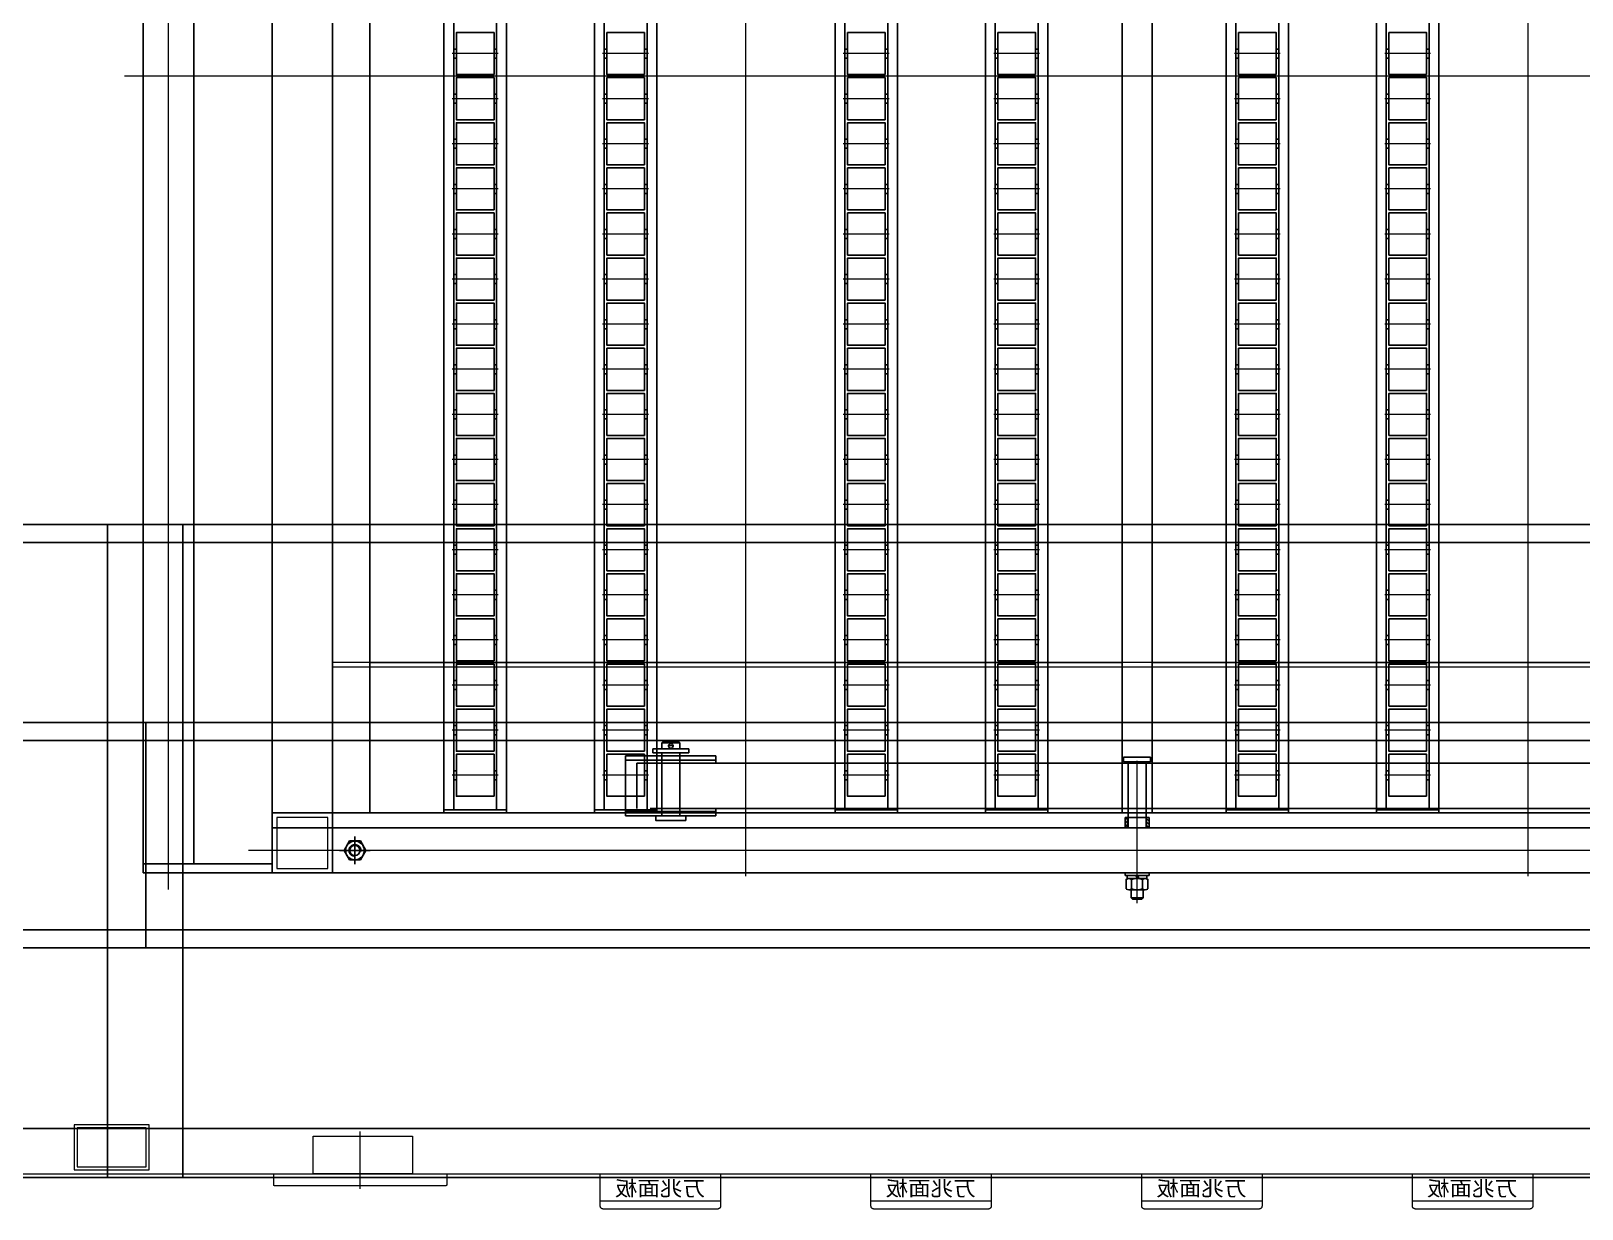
# Model space of a CAD drawing. Extents: x 539033 to 804858, y 468425 to 1263560.
# Drawn here: x 756740 to 757771, y 492339 to 493123 of the extents above; entities that cross this region are included whole.
import ezdxf

# ---------------------------------------------------------------- set-up
doc = ezdxf.new("R2010")
doc.units = 0
doc.header["$LTSCALE"] = 1000
doc.header["$MEASUREMENT"] = 0
for name, pattern in [('0', [0, 0]), ('ACAD_ISO02W100', [15, 12, -3]), ('ACAD_ISO04W100', [30, 24, -3, 0, -3]), ('ACAD_ISO05W100', [33, 24, -3, 0, -3, 0, -3]), ('ACAD_ISO10W100', [18.5, 12, -3, 0.5, -3]), ('DASHDOT', [25.4, 12.7, -6.35, 0, -6.35]), ('SOLID', [0])]:
    doc.linetypes.add(name, pattern=pattern)
doc.layers.get('0').update_dxf_attribs({"linetype": 'CONTINUOUS'})
doc.layers.add('1', color=1, linetype='DASHDOT')
for name, color, linetype, lineweight in [('3', 7, 'ACAD_ISO04W100', 15), ('中心线', 1, 'ACAD_ISO10W100', 15), ('双点划线', 7, 'ACAD_ISO05W100', 15), ('标注', 7, 'SOLID', 15), ('点划线', 1, 'ACAD_ISO04W100', 15), ('粗实线', 7, '0', 30), ('虚线', 6, 'ACAD_ISO02W100', 18)]:
    doc.layers.add(name, color=color, linetype=linetype, lineweight=lineweight)
doc.styles.add('标准', font='', dxfattribs={"width": 0.667})
doc.styles.get('标准').set_extended_font_data('FangSong_GB2312')

# ---------------------------------------------------------------- blocks, each defined once
blk = doc.blocks.new('A$C513352F2')
at = {"layer": '点划线'}
blk.add_line((68.9, 0), (68.9, 1086.9), dxfattribs=at)
at = {"layer": '粗实线', "color": 5}
for p, q in [((0, 1070.9), (85.7, 1070.9)), ((0, 1064.9), (85.7, 1064.9)), ((52.2, 1064.9), (52.2, 16.9)), ((85.7, 1070.9), (85.7, 10.9)), ((0, 16.9), (85.7, 16.9)), ((0, 10.9), (85.7, 10.9))]:
    blk.add_line(p, q, dxfattribs=at)
blk = doc.blocks.new('A$C458447FD')
at = {"layer": '标注'}
h = blk.add_hatch(dxfattribs=at)
h.set_pattern_fill('ANSI31', color=3, scale=0.5)
h.set_pattern_definition([(45, (-117.9495, 9.9451), (-1.122532, 1.122532), [])])
h.paths.add_polyline_path([(792.3, 50.1), (794, 50.1), (794, 57.1), (792.3, 57.1)])
h.paths.add_polyline_path([(778, 50.1), (779.8, 50.1), (779.8, 57.1), (778, 57.1)])
at = {"color": 3}
for p, q in [((777, 94.1), (777, 97.1)), ((777, 97.1), (795, 97.1)), ((795, 94.1), (795, 97.1))]:
    blk.add_line(p, q, dxfattribs=at)
for p, q in [((1084, 100.1), (1084, 102.6)), ((1084, 102.6), (1108, 102.6)), ((1108, 102.6), (1108, 100.1)), ((1298.8, 35.1), (1302.4, 41.4)), ((1309.6, 41.4), (1302.4, 41.4)), ((1313.2, 35.1), (1309.6, 41.4)), ((1298.8, 35.1), (1302.4, 28.9)), ((1313.2, 35.1), (1309.6, 28.9)), ((1309.6, 28.9), (1302.4, 28.9)), ((794, 20.1), (778, 20.1)), ((778, 20.1), (778, 18.5)), ((778, 18.5), (794, 18.5)), ((778.8, 15.9), (778.8, 9.5)), ((779.6, 18.5), (792.5, 18.5)), ((779.6, 18.5), (779.6, 16.4)), ((779.6, 16.4), (792.5, 16.4)), ((791.4, 16.4), (780.6, 16.4)), ((782.4, 9.5), (782.4, 15.9)), ((785.5, 18.5), (784.9, 16.4)), ((786.5, 18.3), (786, 16.4)), ((786.6, 18.5), (786.5, 18.3)), ((789.6, 9.5), (789.6, 15.9)), ((792.5, 18.5), (792.5, 16.4)), ((793.2, 15.9), (793.2, 9.5)), ((794, 18.5), (794, 20.1)), ((791.4, 8.9), (780.6, 8.9))]:
    blk.add_line(p, q)
for radius in [6.23, 3.4]:
    blk.add_circle((1306, 35.1), radius)
for centre, radius, start, end in [((780.6, 13.2), 3.21, 55.9063, 124.0937), ((786, 4.4), 12, 72.5674, 107.4326), ((791.4, 13.2), 3.21, 55.9063, 124.0937), ((780.6, 12.1), 3.21, 235.9063, 304.0937), ((786, 20.9), 12, 252.5674, 287.4326), ((791.4, 12.1), 3.21, 235.9063, 304.0937)]:
    blk.add_arc(centre, radius, start, end)
at = {"layer": '1', "linetype": 'DASHDOT'}
for p, q in [((1306, 25.9), (1306, 44.4)), ((1295.8, 35.1), (1316.2, 35.1))]:
    blk.add_line(p, q, dxfattribs=at)
at = {"layer": '3'}
blk.add_arc((1306, 35.1), 4, 270, 190, dxfattribs=at)
at = {"layer": '点划线'}
for p, q in [((526, 17.9), (526, 1044.2)), ((1046, 17.9), (1046, 1044.2)), ((590.8, 565.1), (621.3, 565.1)), ((690.8, 565.1), (721.3, 565.1)), ((850.8, 565.1), (881.3, 565.1)), ((950.8, 565.1), (981.3, 565.1)), ((1110.8, 565.1), (1141.3, 565.1)), ((1210.8, 565.1), (1241.3, 565.1)), ((101.7, 550.1), (1459.1, 550.1)), ((590.8, 535.1), (621.3, 535.1)), ((690.8, 535.1), (721.3, 535.1)), ((850.8, 535.1), (881.3, 535.1)), ((950.8, 535.1), (981.3, 535.1)), ((1110.8, 535.1), (1141.3, 535.1)), ((1210.8, 535.1), (1241.3, 535.1)), ((590.8, 505.1), (621.3, 505.1)), ((690.8, 505.1), (721.3, 505.1)), ((850.8, 505.1), (881.3, 505.1)), ((950.8, 505.1), (981.3, 505.1)), ((1110.8, 505.1), (1141.3, 505.1)), ((1210.8, 505.1), (1241.3, 505.1)), ((590.8, 475.1), (621.3, 475.1)), ((690.8, 475.1), (721.3, 475.1)), ((850.8, 475.1), (881.3, 475.1)), ((950.8, 475.1), (981.3, 475.1)), ((1110.8, 475.1), (1141.3, 475.1)), ((1210.8, 475.1), (1241.3, 475.1)), ((590.8, 445.1), (621.3, 445.1)), ((690.8, 445.1), (721.3, 445.1)), ((850.8, 445.1), (881.3, 445.1)), ((950.8, 445.1), (981.3, 445.1)), ((1110.8, 445.1), (1141.3, 445.1)), ((1210.8, 445.1), (1241.3, 445.1)), ((590.8, 415.1), (621.3, 415.1)), ((690.8, 415.1), (721.3, 415.1)), ((850.8, 415.1), (881.3, 415.1)), ((950.8, 415.1), (981.3, 415.1)), ((1110.8, 415.1), (1141.3, 415.1)), ((1210.8, 415.1), (1241.3, 415.1)), ((590.8, 385.1), (621.3, 385.1)), ((690.8, 385.1), (721.3, 385.1)), ((850.8, 385.1), (881.3, 385.1)), ((950.8, 385.1), (981.3, 385.1)), ((1110.8, 385.1), (1141.3, 385.1)), ((1210.8, 385.1), (1241.3, 385.1)), ((590.8, 355.1), (621.3, 355.1)), ((690.8, 355.1), (721.3, 355.1)), ((850.8, 355.1), (881.3, 355.1)), ((950.8, 355.1), (981.3, 355.1)), ((1110.8, 355.1), (1141.3, 355.1)), ((1210.8, 355.1), (1241.3, 355.1)), ((590.8, 325.1), (621.3, 325.1)), ((690.8, 325.1), (721.3, 325.1)), ((850.8, 325.1), (881.3, 325.1)), ((950.8, 325.1), (981.3, 325.1)), ((1110.8, 325.1), (1141.3, 325.1)), ((1210.8, 325.1), (1241.3, 325.1)), ((590.8, 295.1), (621.3, 295.1)), ((690.8, 295.1), (721.3, 295.1)), ((850.8, 295.1), (881.3, 295.1)), ((950.8, 295.1), (981.3, 295.1)), ((1110.8, 295.1), (1141.3, 295.1)), ((1210.8, 295.1), (1241.3, 295.1)), ((590.8, 265.1), (621.3, 265.1)), ((690.8, 265.1), (721.3, 265.1)), ((850.8, 265.1), (881.3, 265.1)), ((950.8, 265.1), (981.3, 265.1)), ((1110.8, 265.1), (1141.3, 265.1)), ((1210.8, 265.1), (1241.3, 265.1)), ((590.8, 235.1), (621.3, 235.1)), ((690.8, 235.1), (721.3, 235.1)), ((850.8, 235.1), (881.3, 235.1)), ((950.8, 235.1), (981.3, 235.1)), ((1110.8, 235.1), (1141.3, 235.1)), ((1210.8, 235.1), (1241.3, 235.1)), ((590.8, 205.1), (621.3, 205.1)), ((690.8, 205.1), (721.3, 205.1)), ((850.8, 205.1), (881.3, 205.1)), ((950.8, 205.1), (981.3, 205.1)), ((1110.8, 205.1), (1141.3, 205.1)), ((1210.8, 205.1), (1241.3, 205.1)), ((590.8, 175.1), (621.3, 175.1)), ((690.8, 175.1), (721.3, 175.1)), ((850.8, 175.1), (881.3, 175.1)), ((950.8, 175.1), (981.3, 175.1)), ((1110.8, 175.1), (1141.3, 175.1)), ((1210.8, 175.1), (1241.3, 175.1)), ((590.8, 145.1), (621.3, 145.1)), ((690.8, 145.1), (721.3, 145.1)), ((850.8, 145.1), (881.3, 145.1)), ((950.8, 145.1), (981.3, 145.1)), ((1110.8, 145.1), (1141.3, 145.1)), ((1210.8, 145.1), (1241.3, 145.1)), ((590.8, 115.1), (621.3, 115.1)), ((690.8, 115.1), (721.3, 115.1)), ((850.8, 115.1), (881.3, 115.1)), ((950.8, 115.1), (981.3, 115.1)), ((1110.8, 115.1), (1141.3, 115.1)), ((1210.8, 115.1), (1241.3, 115.1)), ((1093.9, 104.6), (1098, 104.6)), ((786, 0), (786, 94.6)), ((590.8, 85.1), (621.3, 85.1)), ((690.8, 85.1), (721.3, 85.1)), ((850.8, 85.1), (881.3, 85.1)), ((950.8, 85.1), (981.3, 85.1)), ((1110.8, 85.1), (1141.3, 85.1)), ((1210.8, 85.1), (1241.3, 85.1)), ((206, 35.1), (1376.8, 35.1))]:
    blk.add_line(p, q, dxfattribs=at)
at = {"layer": '粗实线', "color": 4}
for p, q in [((585.3, 1040.1), (585.3, 60.1)), ((591.8, 1038.1), (591.8, 62.1)), ((620.3, 1038.1), (620.3, 62.1)), ((626.8, 1040.1), (626.8, 60.1)), ((685.3, 1040.1), (685.3, 60.1)), ((691.8, 1038.1), (691.8, 62.1)), ((720.3, 1038.1), (720.3, 62.1)), ((726.8, 1040.1), (726.8, 60.1)), ((845.3, 1040.1), (845.3, 60.1)), ((851.8, 1038.1), (851.8, 62.1)), ((880.3, 1038.1), (880.3, 62.1)), ((886.8, 1040.1), (886.8, 60.1)), ((945.3, 1040.1), (945.3, 60.1)), ((951.8, 1038.1), (951.8, 62.1)), ((980.3, 1038.1), (980.3, 62.1)), ((986.8, 1040.1), (986.8, 60.1)), ((1105.3, 1040.1), (1105.3, 60.1)), ((1111.8, 1038.1), (1111.8, 62.1)), ((1140.3, 1038.1), (1140.3, 62.1)), ((1146.8, 1040.1), (1146.8, 60.1)), ((1205.3, 1040.1), (1205.3, 60.1)), ((1211.8, 1038.1), (1211.8, 62.1)), ((1240.3, 1038.1), (1240.3, 62.1)), ((1246.8, 1040.1), (1246.8, 60.1)), ((585.3, 62.1), (626.8, 62.1)), ((685.3, 62.1), (726.8, 62.1)), ((845.3, 62.1), (886.8, 62.1)), ((945.3, 62.1), (986.8, 62.1)), ((1105.3, 62.1), (1146.8, 62.1)), ((1205.3, 62.1), (1246.8, 62.1)), ((585.3, 60.1), (626.8, 60.1)), ((685.3, 60.1), (726.8, 60.1)), ((845.3, 60.1), (886.8, 60.1)), ((945.3, 60.1), (986.8, 60.1)), ((1105.3, 60.1), (1146.8, 60.1)), ((1205.3, 60.1), (1246.8, 60.1))]:
    blk.add_line(p, q, dxfattribs=at)
at = {"layer": '粗实线', "color": 2}
for p, q in [((776, 1040.1), (776, 60.1)), ((796, 1040.1), (796, 60.1)), ((1296, 1040.1), (1296, 60.1))]:
    blk.add_line(p, q, dxfattribs=at)
at = {"layer": '粗实线'}
for p, q in [((1321, 1040.1), (1321, 60.1)), ((276, 160.1), (776, 160.1)), ((796, 160.1), (1296, 160.1)), ((1090, 106.6), (1091, 107.6)), ((1090, 102.6), (1090, 106.6)), ((1090, 106.6), (1102, 106.6)), ((1101, 107.6), (1091, 107.6)), ((1101, 107.6), (1102, 106.6)), ((1102, 102.6), (1102, 106.6)), ((1118.6, 93.1), (0, 93.1)), ((780, 50.1), (780, 94.1)), ((792, 50.1), (792, 94.1)), ((1066, 93.1), (1066, 98.1)), ((1066, 98.1), (1126, 98.1)), ((1066, 95.1), (1126, 95.1)), ((1108, 100.1), (1084, 100.1)), ((1090, 58.1), (1090, 100.1)), ((1102, 58.1), (1102, 100.1)), ((1118.6, 63.1), (1118.6, 93.1)), ((1126, 58.1), (1126, 98.1)), ((1109.8, 63.1), (0, 63.1)), ((1066, 58.1), (1066, 63.1)), ((1321, 60.1), (251, 60.1)), ((506, 60.1), (1321, 60.1)), ((794, 57.1), (778, 57.1)), ((778, 50.1), (778, 57.1)), ((779.8, 50.1), (779.8, 57.1)), ((792.3, 50.1), (792.3, 57.1)), ((794, 50.1), (794, 57.1)), ((1066, 61.1), (1126, 61.1)), ((1066, 58.1), (1126, 58.1)), ((211, 50.1), (1361, 50.1)), ((782, 3.6), (782, 8.9)), ((783, 2.6), (782, 3.6)), ((782, 3.6), (790, 3.6)), ((789, 2.6), (783, 2.6)), ((789, 2.6), (790, 3.6)), ((790, 3.6), (790, 8.9))]:
    blk.add_line(p, q, dxfattribs=at)
at = {"layer": '粗实线', "color": 3}
for p, q in [((593.5, 568.1), (591.8, 568.1)), ((591.8, 568.1), (591.8, 562.1)), ((618.5, 568.1), (620.3, 568.1)), ((620.3, 568.1), (620.3, 562.1)), ((693.5, 568.1), (691.8, 568.1)), ((691.8, 568.1), (691.8, 562.1)), ((718.5, 568.1), (720.3, 568.1)), ((720.3, 568.1), (720.3, 562.1)), ((853.5, 568.1), (851.8, 568.1)), ((851.8, 568.1), (851.8, 562.1)), ((878.5, 568.1), (880.3, 568.1)), ((880.3, 568.1), (880.3, 562.1)), ((953.5, 568.1), (951.8, 568.1)), ((951.8, 568.1), (951.8, 562.1)), ((978.5, 568.1), (980.3, 568.1)), ((980.3, 568.1), (980.3, 562.1)), ((1113.5, 568.1), (1111.8, 568.1)), ((1111.8, 568.1), (1111.8, 562.1)), ((1138.5, 568.1), (1140.3, 568.1)), ((1140.3, 568.1), (1140.3, 562.1)), ((1213.5, 568.1), (1211.8, 568.1)), ((1211.8, 568.1), (1211.8, 562.1)), ((1238.5, 568.1), (1240.3, 568.1)), ((1240.3, 568.1), (1240.3, 562.1)), ((593.5, 562.1), (591.8, 562.1)), ((618.5, 562.1), (620.3, 562.1)), ((693.5, 562.1), (691.8, 562.1)), ((718.5, 562.1), (720.3, 562.1)), ((853.5, 562.1), (851.8, 562.1)), ((878.5, 562.1), (880.3, 562.1)), ((953.5, 562.1), (951.8, 562.1)), ((978.5, 562.1), (980.3, 562.1)), ((1113.5, 562.1), (1111.8, 562.1)), ((1138.5, 562.1), (1140.3, 562.1)), ((1213.5, 562.1), (1211.8, 562.1)), ((1238.5, 562.1), (1240.3, 562.1)), ((593.5, 538.1), (591.8, 538.1)), ((591.8, 538.1), (591.8, 532.1)), ((618.5, 538.1), (620.3, 538.1)), ((620.3, 538.1), (620.3, 532.1)), ((693.5, 538.1), (691.8, 538.1)), ((691.8, 538.1), (691.8, 532.1)), ((718.5, 538.1), (720.3, 538.1)), ((720.3, 538.1), (720.3, 532.1)), ((853.5, 538.1), (851.8, 538.1)), ((851.8, 538.1), (851.8, 532.1)), ((878.5, 538.1), (880.3, 538.1)), ((880.3, 538.1), (880.3, 532.1)), ((953.5, 538.1), (951.8, 538.1)), ((951.8, 538.1), (951.8, 532.1)), ((978.5, 538.1), (980.3, 538.1)), ((980.3, 538.1), (980.3, 532.1)), ((1113.5, 538.1), (1111.8, 538.1)), ((1111.8, 538.1), (1111.8, 532.1)), ((1138.5, 538.1), (1140.3, 538.1)), ((1140.3, 538.1), (1140.3, 532.1)), ((1213.5, 538.1), (1211.8, 538.1)), ((1211.8, 538.1), (1211.8, 532.1)), ((1238.5, 538.1), (1240.3, 538.1)), ((1240.3, 538.1), (1240.3, 532.1)), ((593.5, 532.1), (591.8, 532.1)), ((618.5, 532.1), (620.3, 532.1)), ((693.5, 532.1), (691.8, 532.1)), ((718.5, 532.1), (720.3, 532.1)), ((853.5, 532.1), (851.8, 532.1)), ((878.5, 532.1), (880.3, 532.1)), ((953.5, 532.1), (951.8, 532.1)), ((978.5, 532.1), (980.3, 532.1)), ((1113.5, 532.1), (1111.8, 532.1)), ((1138.5, 532.1), (1140.3, 532.1)), ((1213.5, 532.1), (1211.8, 532.1)), ((1238.5, 532.1), (1240.3, 532.1)), ((593.5, 508.1), (591.8, 508.1)), ((591.8, 508.1), (591.8, 502.1)), ((618.5, 508.1), (620.3, 508.1)), ((620.3, 508.1), (620.3, 502.1)), ((693.5, 508.1), (691.8, 508.1)), ((691.8, 508.1), (691.8, 502.1)), ((718.5, 508.1), (720.3, 508.1)), ((720.3, 508.1), (720.3, 502.1)), ((853.5, 508.1), (851.8, 508.1)), ((851.8, 508.1), (851.8, 502.1)), ((878.5, 508.1), (880.3, 508.1)), ((880.3, 508.1), (880.3, 502.1)), ((953.5, 508.1), (951.8, 508.1)), ((951.8, 508.1), (951.8, 502.1)), ((978.5, 508.1), (980.3, 508.1)), ((980.3, 508.1), (980.3, 502.1)), ((1113.5, 508.1), (1111.8, 508.1)), ((1111.8, 508.1), (1111.8, 502.1)), ((1138.5, 508.1), (1140.3, 508.1)), ((1140.3, 508.1), (1140.3, 502.1)), ((1213.5, 508.1), (1211.8, 508.1)), ((1211.8, 508.1), (1211.8, 502.1)), ((1238.5, 508.1), (1240.3, 508.1)), ((1240.3, 508.1), (1240.3, 502.1)), ((593.5, 502.1), (591.8, 502.1)), ((618.5, 502.1), (620.3, 502.1)), ((693.5, 502.1), (691.8, 502.1)), ((718.5, 502.1), (720.3, 502.1)), ((853.5, 502.1), (851.8, 502.1)), ((878.5, 502.1), (880.3, 502.1)), ((953.5, 502.1), (951.8, 502.1)), ((978.5, 502.1), (980.3, 502.1)), ((1113.5, 502.1), (1111.8, 502.1)), ((1138.5, 502.1), (1140.3, 502.1)), ((1213.5, 502.1), (1211.8, 502.1)), ((1238.5, 502.1), (1240.3, 502.1)), ((593.5, 478.1), (591.8, 478.1)), ((591.8, 478.1), (591.8, 472.1)), ((618.5, 478.1), (620.3, 478.1)), ((620.3, 478.1), (620.3, 472.1)), ((693.5, 478.1), (691.8, 478.1)), ((691.8, 478.1), (691.8, 472.1)), ((718.5, 478.1), (720.3, 478.1)), ((720.3, 478.1), (720.3, 472.1)), ((853.5, 478.1), (851.8, 478.1)), ((851.8, 478.1), (851.8, 472.1)), ((878.5, 478.1), (880.3, 478.1)), ((880.3, 478.1), (880.3, 472.1)), ((953.5, 478.1), (951.8, 478.1)), ((951.8, 478.1), (951.8, 472.1)), ((978.5, 478.1), (980.3, 478.1)), ((980.3, 478.1), (980.3, 472.1)), ((1113.5, 478.1), (1111.8, 478.1)), ((1111.8, 478.1), (1111.8, 472.1)), ((1138.5, 478.1), (1140.3, 478.1)), ((1140.3, 478.1), (1140.3, 472.1)), ((1213.5, 478.1), (1211.8, 478.1)), ((1211.8, 478.1), (1211.8, 472.1)), ((1238.5, 478.1), (1240.3, 478.1)), ((1240.3, 478.1), (1240.3, 472.1)), ((593.5, 472.1), (591.8, 472.1)), ((618.5, 472.1), (620.3, 472.1)), ((693.5, 472.1), (691.8, 472.1)), ((718.5, 472.1), (720.3, 472.1)), ((853.5, 472.1), (851.8, 472.1)), ((878.5, 472.1), (880.3, 472.1)), ((953.5, 472.1), (951.8, 472.1)), ((978.5, 472.1), (980.3, 472.1)), ((1113.5, 472.1), (1111.8, 472.1)), ((1138.5, 472.1), (1140.3, 472.1)), ((1213.5, 472.1), (1211.8, 472.1)), ((1238.5, 472.1), (1240.3, 472.1)), ((593.5, 448.1), (591.8, 448.1)), ((591.8, 448.1), (591.8, 442.1)), ((618.5, 448.1), (620.3, 448.1)), ((620.3, 448.1), (620.3, 442.1)), ((693.5, 448.1), (691.8, 448.1)), ((691.8, 448.1), (691.8, 442.1)), ((718.5, 448.1), (720.3, 448.1)), ((720.3, 448.1), (720.3, 442.1)), ((853.5, 448.1), (851.8, 448.1)), ((851.8, 448.1), (851.8, 442.1)), ((878.5, 448.1), (880.3, 448.1)), ((880.3, 448.1), (880.3, 442.1)), ((953.5, 448.1), (951.8, 448.1)), ((951.8, 448.1), (951.8, 442.1)), ((978.5, 448.1), (980.3, 448.1)), ((980.3, 448.1), (980.3, 442.1)), ((1113.5, 448.1), (1111.8, 448.1)), ((1111.8, 448.1), (1111.8, 442.1)), ((1138.5, 448.1), (1140.3, 448.1)), ((1140.3, 448.1), (1140.3, 442.1)), ((1213.5, 448.1), (1211.8, 448.1)), ((1211.8, 448.1), (1211.8, 442.1)), ((1238.5, 448.1), (1240.3, 448.1)), ((1240.3, 448.1), (1240.3, 442.1)), ((593.5, 442.1), (591.8, 442.1)), ((618.5, 442.1), (620.3, 442.1)), ((693.5, 442.1), (691.8, 442.1)), ((718.5, 442.1), (720.3, 442.1)), ((853.5, 442.1), (851.8, 442.1)), ((878.5, 442.1), (880.3, 442.1)), ((953.5, 442.1), (951.8, 442.1)), ((978.5, 442.1), (980.3, 442.1)), ((1113.5, 442.1), (1111.8, 442.1)), ((1138.5, 442.1), (1140.3, 442.1)), ((1213.5, 442.1), (1211.8, 442.1)), ((1238.5, 442.1), (1240.3, 442.1)), ((593.5, 418.1), (591.8, 418.1)), ((591.8, 418.1), (591.8, 412.1)), ((618.5, 418.1), (620.3, 418.1)), ((620.3, 418.1), (620.3, 412.1)), ((693.5, 418.1), (691.8, 418.1)), ((691.8, 418.1), (691.8, 412.1)), ((718.5, 418.1), (720.3, 418.1)), ((720.3, 418.1), (720.3, 412.1)), ((853.5, 418.1), (851.8, 418.1)), ((851.8, 418.1), (851.8, 412.1)), ((878.5, 418.1), (880.3, 418.1)), ((880.3, 418.1), (880.3, 412.1)), ((953.5, 418.1), (951.8, 418.1)), ((951.8, 418.1), (951.8, 412.1)), ((978.5, 418.1), (980.3, 418.1)), ((980.3, 418.1), (980.3, 412.1)), ((1113.5, 418.1), (1111.8, 418.1)), ((1111.8, 418.1), (1111.8, 412.1)), ((1138.5, 418.1), (1140.3, 418.1)), ((1140.3, 418.1), (1140.3, 412.1)), ((1213.5, 418.1), (1211.8, 418.1)), ((1211.8, 418.1), (1211.8, 412.1)), ((1238.5, 418.1), (1240.3, 418.1)), ((1240.3, 418.1), (1240.3, 412.1)), ((593.5, 412.1), (591.8, 412.1)), ((618.5, 412.1), (620.3, 412.1)), ((693.5, 412.1), (691.8, 412.1)), ((718.5, 412.1), (720.3, 412.1)), ((853.5, 412.1), (851.8, 412.1)), ((878.5, 412.1), (880.3, 412.1)), ((953.5, 412.1), (951.8, 412.1)), ((978.5, 412.1), (980.3, 412.1)), ((1113.5, 412.1), (1111.8, 412.1)), ((1138.5, 412.1), (1140.3, 412.1)), ((1213.5, 412.1), (1211.8, 412.1)), ((1238.5, 412.1), (1240.3, 412.1)), ((593.5, 388.1), (591.8, 388.1)), ((591.8, 388.1), (591.8, 382.1)), ((593.5, 382.1), (591.8, 382.1)), ((618.5, 388.1), (620.3, 388.1)), ((618.5, 382.1), (620.3, 382.1)), ((620.3, 388.1), (620.3, 382.1)), ((693.5, 388.1), (691.8, 388.1)), ((691.8, 388.1), (691.8, 382.1)), ((693.5, 382.1), (691.8, 382.1)), ((718.5, 388.1), (720.3, 388.1)), ((718.5, 382.1), (720.3, 382.1)), ((720.3, 388.1), (720.3, 382.1)), ((853.5, 388.1), (851.8, 388.1)), ((851.8, 388.1), (851.8, 382.1)), ((853.5, 382.1), (851.8, 382.1)), ((878.5, 388.1), (880.3, 388.1)), ((878.5, 382.1), (880.3, 382.1)), ((880.3, 388.1), (880.3, 382.1)), ((953.5, 388.1), (951.8, 388.1)), ((951.8, 388.1), (951.8, 382.1)), ((953.5, 382.1), (951.8, 382.1)), ((978.5, 388.1), (980.3, 388.1)), ((978.5, 382.1), (980.3, 382.1)), ((980.3, 388.1), (980.3, 382.1)), ((1113.5, 388.1), (1111.8, 388.1)), ((1111.8, 388.1), (1111.8, 382.1)), ((1113.5, 382.1), (1111.8, 382.1)), ((1138.5, 388.1), (1140.3, 388.1)), ((1138.5, 382.1), (1140.3, 382.1)), ((1140.3, 388.1), (1140.3, 382.1)), ((1213.5, 388.1), (1211.8, 388.1)), ((1211.8, 388.1), (1211.8, 382.1)), ((1213.5, 382.1), (1211.8, 382.1)), ((1238.5, 388.1), (1240.3, 388.1)), ((1238.5, 382.1), (1240.3, 382.1)), ((1240.3, 388.1), (1240.3, 382.1)), ((593.5, 358.1), (591.8, 358.1)), ((591.8, 358.1), (591.8, 352.1)), ((593.5, 352.1), (591.8, 352.1)), ((618.5, 358.1), (620.3, 358.1)), ((618.5, 352.1), (620.3, 352.1)), ((620.3, 358.1), (620.3, 352.1)), ((693.5, 358.1), (691.8, 358.1)), ((691.8, 358.1), (691.8, 352.1)), ((693.5, 352.1), (691.8, 352.1)), ((718.5, 358.1), (720.3, 358.1)), ((718.5, 352.1), (720.3, 352.1)), ((720.3, 358.1), (720.3, 352.1)), ((853.5, 358.1), (851.8, 358.1)), ((851.8, 358.1), (851.8, 352.1)), ((853.5, 352.1), (851.8, 352.1)), ((878.5, 358.1), (880.3, 358.1)), ((878.5, 352.1), (880.3, 352.1)), ((880.3, 358.1), (880.3, 352.1)), ((953.5, 358.1), (951.8, 358.1)), ((951.8, 358.1), (951.8, 352.1)), ((953.5, 352.1), (951.8, 352.1)), ((978.5, 358.1), (980.3, 358.1)), ((978.5, 352.1), (980.3, 352.1)), ((980.3, 358.1), (980.3, 352.1)), ((1113.5, 358.1), (1111.8, 358.1)), ((1111.8, 358.1), (1111.8, 352.1)), ((1113.5, 352.1), (1111.8, 352.1)), ((1138.5, 358.1), (1140.3, 358.1)), ((1138.5, 352.1), (1140.3, 352.1)), ((1140.3, 358.1), (1140.3, 352.1)), ((1213.5, 358.1), (1211.8, 358.1)), ((1211.8, 358.1), (1211.8, 352.1)), ((1213.5, 352.1), (1211.8, 352.1)), ((1238.5, 358.1), (1240.3, 358.1)), ((1238.5, 352.1), (1240.3, 352.1)), ((1240.3, 358.1), (1240.3, 352.1)), ((593.5, 328.1), (591.8, 328.1)), ((591.8, 328.1), (591.8, 322.1)), ((593.5, 322.1), (591.8, 322.1)), ((618.5, 328.1), (620.3, 328.1)), ((618.5, 322.1), (620.3, 322.1)), ((620.3, 328.1), (620.3, 322.1)), ((693.5, 328.1), (691.8, 328.1)), ((691.8, 328.1), (691.8, 322.1)), ((693.5, 322.1), (691.8, 322.1)), ((718.5, 328.1), (720.3, 328.1)), ((718.5, 322.1), (720.3, 322.1)), ((720.3, 328.1), (720.3, 322.1)), ((853.5, 328.1), (851.8, 328.1)), ((851.8, 328.1), (851.8, 322.1)), ((853.5, 322.1), (851.8, 322.1)), ((878.5, 328.1), (880.3, 328.1)), ((878.5, 322.1), (880.3, 322.1)), ((880.3, 328.1), (880.3, 322.1)), ((953.5, 328.1), (951.8, 328.1)), ((951.8, 328.1), (951.8, 322.1)), ((953.5, 322.1), (951.8, 322.1)), ((978.5, 328.1), (980.3, 328.1)), ((978.5, 322.1), (980.3, 322.1)), ((980.3, 328.1), (980.3, 322.1)), ((1113.5, 328.1), (1111.8, 328.1)), ((1111.8, 328.1), (1111.8, 322.1)), ((1113.5, 322.1), (1111.8, 322.1)), ((1138.5, 328.1), (1140.3, 328.1)), ((1138.5, 322.1), (1140.3, 322.1)), ((1140.3, 328.1), (1140.3, 322.1)), ((1213.5, 328.1), (1211.8, 328.1)), ((1211.8, 328.1), (1211.8, 322.1)), ((1213.5, 322.1), (1211.8, 322.1)), ((1238.5, 328.1), (1240.3, 328.1)), ((1238.5, 322.1), (1240.3, 322.1)), ((1240.3, 328.1), (1240.3, 322.1)), ((593.5, 298.1), (591.8, 298.1)), ((591.8, 298.1), (591.8, 292.1)), ((593.5, 292.1), (591.8, 292.1)), ((618.5, 298.1), (620.3, 298.1)), ((618.5, 292.1), (620.3, 292.1)), ((620.3, 298.1), (620.3, 292.1)), ((693.5, 298.1), (691.8, 298.1)), ((691.8, 298.1), (691.8, 292.1)), ((693.5, 292.1), (691.8, 292.1)), ((718.5, 298.1), (720.3, 298.1)), ((718.5, 292.1), (720.3, 292.1)), ((720.3, 298.1), (720.3, 292.1)), ((853.5, 298.1), (851.8, 298.1)), ((851.8, 298.1), (851.8, 292.1)), ((853.5, 292.1), (851.8, 292.1)), ((878.5, 298.1), (880.3, 298.1)), ((878.5, 292.1), (880.3, 292.1)), ((880.3, 298.1), (880.3, 292.1)), ((953.5, 298.1), (951.8, 298.1)), ((951.8, 298.1), (951.8, 292.1)), ((953.5, 292.1), (951.8, 292.1)), ((978.5, 298.1), (980.3, 298.1)), ((978.5, 292.1), (980.3, 292.1)), ((980.3, 298.1), (980.3, 292.1)), ((1113.5, 298.1), (1111.8, 298.1)), ((1111.8, 298.1), (1111.8, 292.1)), ((1113.5, 292.1), (1111.8, 292.1)), ((1138.5, 298.1), (1140.3, 298.1)), ((1138.5, 292.1), (1140.3, 292.1)), ((1140.3, 298.1), (1140.3, 292.1)), ((1213.5, 298.1), (1211.8, 298.1)), ((1211.8, 298.1), (1211.8, 292.1)), ((1213.5, 292.1), (1211.8, 292.1)), ((1238.5, 298.1), (1240.3, 298.1)), ((1238.5, 292.1), (1240.3, 292.1)), ((1240.3, 298.1), (1240.3, 292.1)), ((593.5, 268.1), (591.8, 268.1)), ((591.8, 268.1), (591.8, 262.1)), ((618.5, 268.1), (620.3, 268.1)), ((620.3, 268.1), (620.3, 262.1)), ((693.5, 268.1), (691.8, 268.1)), ((691.8, 268.1), (691.8, 262.1)), ((718.5, 268.1), (720.3, 268.1)), ((720.3, 268.1), (720.3, 262.1)), ((853.5, 268.1), (851.8, 268.1)), ((851.8, 268.1), (851.8, 262.1)), ((878.5, 268.1), (880.3, 268.1)), ((880.3, 268.1), (880.3, 262.1)), ((953.5, 268.1), (951.8, 268.1)), ((951.8, 268.1), (951.8, 262.1)), ((978.5, 268.1), (980.3, 268.1)), ((980.3, 268.1), (980.3, 262.1)), ((1113.5, 268.1), (1111.8, 268.1)), ((1111.8, 268.1), (1111.8, 262.1)), ((1138.5, 268.1), (1140.3, 268.1)), ((1140.3, 268.1), (1140.3, 262.1)), ((1213.5, 268.1), (1211.8, 268.1)), ((1211.8, 268.1), (1211.8, 262.1)), ((1238.5, 268.1), (1240.3, 268.1)), ((1240.3, 268.1), (1240.3, 262.1)), ((593.5, 262.1), (591.8, 262.1)), ((618.5, 262.1), (620.3, 262.1)), ((693.5, 262.1), (691.8, 262.1)), ((718.5, 262.1), (720.3, 262.1)), ((853.5, 262.1), (851.8, 262.1)), ((878.5, 262.1), (880.3, 262.1)), ((953.5, 262.1), (951.8, 262.1)), ((978.5, 262.1), (980.3, 262.1)), ((1113.5, 262.1), (1111.8, 262.1)), ((1138.5, 262.1), (1140.3, 262.1)), ((1213.5, 262.1), (1211.8, 262.1)), ((1238.5, 262.1), (1240.3, 262.1)), ((593.5, 238.1), (591.8, 238.1)), ((591.8, 238.1), (591.8, 232.1)), ((618.5, 238.1), (620.3, 238.1)), ((620.3, 238.1), (620.3, 232.1)), ((693.5, 238.1), (691.8, 238.1)), ((691.8, 238.1), (691.8, 232.1)), ((718.5, 238.1), (720.3, 238.1)), ((720.3, 238.1), (720.3, 232.1)), ((853.5, 238.1), (851.8, 238.1)), ((851.8, 238.1), (851.8, 232.1)), ((878.5, 238.1), (880.3, 238.1)), ((880.3, 238.1), (880.3, 232.1)), ((953.5, 238.1), (951.8, 238.1)), ((951.8, 238.1), (951.8, 232.1)), ((978.5, 238.1), (980.3, 238.1)), ((980.3, 238.1), (980.3, 232.1)), ((1113.5, 238.1), (1111.8, 238.1)), ((1111.8, 238.1), (1111.8, 232.1)), ((1138.5, 238.1), (1140.3, 238.1)), ((1140.3, 238.1), (1140.3, 232.1)), ((1213.5, 238.1), (1211.8, 238.1)), ((1211.8, 238.1), (1211.8, 232.1)), ((1238.5, 238.1), (1240.3, 238.1)), ((1240.3, 238.1), (1240.3, 232.1)), ((593.5, 232.1), (591.8, 232.1)), ((618.5, 232.1), (620.3, 232.1)), ((693.5, 232.1), (691.8, 232.1)), ((718.5, 232.1), (720.3, 232.1)), ((853.5, 232.1), (851.8, 232.1)), ((878.5, 232.1), (880.3, 232.1)), ((953.5, 232.1), (951.8, 232.1)), ((978.5, 232.1), (980.3, 232.1)), ((1113.5, 232.1), (1111.8, 232.1)), ((1138.5, 232.1), (1140.3, 232.1)), ((1213.5, 232.1), (1211.8, 232.1)), ((1238.5, 232.1), (1240.3, 232.1)), ((593.5, 208.1), (591.8, 208.1)), ((591.8, 208.1), (591.8, 202.1)), ((618.5, 208.1), (620.3, 208.1)), ((620.3, 208.1), (620.3, 202.1)), ((693.5, 208.1), (691.8, 208.1)), ((691.8, 208.1), (691.8, 202.1)), ((718.5, 208.1), (720.3, 208.1)), ((720.3, 208.1), (720.3, 202.1)), ((853.5, 208.1), (851.8, 208.1)), ((851.8, 208.1), (851.8, 202.1)), ((878.5, 208.1), (880.3, 208.1)), ((880.3, 208.1), (880.3, 202.1)), ((953.5, 208.1), (951.8, 208.1)), ((951.8, 208.1), (951.8, 202.1)), ((978.5, 208.1), (980.3, 208.1)), ((980.3, 208.1), (980.3, 202.1)), ((1113.5, 208.1), (1111.8, 208.1)), ((1111.8, 208.1), (1111.8, 202.1)), ((1138.5, 208.1), (1140.3, 208.1)), ((1140.3, 208.1), (1140.3, 202.1)), ((1213.5, 208.1), (1211.8, 208.1)), ((1211.8, 208.1), (1211.8, 202.1)), ((1238.5, 208.1), (1240.3, 208.1)), ((1240.3, 208.1), (1240.3, 202.1)), ((593.5, 202.1), (591.8, 202.1)), ((618.5, 202.1), (620.3, 202.1)), ((693.5, 202.1), (691.8, 202.1)), ((718.5, 202.1), (720.3, 202.1)), ((853.5, 202.1), (851.8, 202.1)), ((878.5, 202.1), (880.3, 202.1)), ((953.5, 202.1), (951.8, 202.1)), ((978.5, 202.1), (980.3, 202.1)), ((1113.5, 202.1), (1111.8, 202.1)), ((1138.5, 202.1), (1140.3, 202.1)), ((1213.5, 202.1), (1211.8, 202.1)), ((1238.5, 202.1), (1240.3, 202.1)), ((593.5, 178.1), (591.8, 178.1)), ((591.8, 178.1), (591.8, 172.1)), ((618.5, 178.1), (620.3, 178.1)), ((620.3, 178.1), (620.3, 172.1)), ((693.5, 178.1), (691.8, 178.1)), ((691.8, 178.1), (691.8, 172.1)), ((718.5, 178.1), (720.3, 178.1)), ((720.3, 178.1), (720.3, 172.1)), ((853.5, 178.1), (851.8, 178.1)), ((851.8, 178.1), (851.8, 172.1)), ((878.5, 178.1), (880.3, 178.1)), ((880.3, 178.1), (880.3, 172.1)), ((953.5, 178.1), (951.8, 178.1)), ((951.8, 178.1), (951.8, 172.1)), ((978.5, 178.1), (980.3, 178.1)), ((980.3, 178.1), (980.3, 172.1)), ((1113.5, 178.1), (1111.8, 178.1)), ((1111.8, 178.1), (1111.8, 172.1)), ((1138.5, 178.1), (1140.3, 178.1)), ((1140.3, 178.1), (1140.3, 172.1)), ((1213.5, 178.1), (1211.8, 178.1)), ((1211.8, 178.1), (1211.8, 172.1)), ((1238.5, 178.1), (1240.3, 178.1)), ((1240.3, 178.1), (1240.3, 172.1)), ((593.5, 172.1), (591.8, 172.1)), ((618.5, 172.1), (620.3, 172.1)), ((693.5, 172.1), (691.8, 172.1)), ((718.5, 172.1), (720.3, 172.1)), ((853.5, 172.1), (851.8, 172.1)), ((878.5, 172.1), (880.3, 172.1)), ((953.5, 172.1), (951.8, 172.1)), ((978.5, 172.1), (980.3, 172.1)), ((1113.5, 172.1), (1111.8, 172.1)), ((1138.5, 172.1), (1140.3, 172.1)), ((1213.5, 172.1), (1211.8, 172.1)), ((1238.5, 172.1), (1240.3, 172.1)), ((593.5, 148.1), (591.8, 148.1)), ((591.8, 148.1), (591.8, 142.1)), ((618.5, 148.1), (620.3, 148.1)), ((620.3, 148.1), (620.3, 142.1)), ((693.5, 148.1), (691.8, 148.1)), ((691.8, 148.1), (691.8, 142.1)), ((718.5, 148.1), (720.3, 148.1)), ((720.3, 148.1), (720.3, 142.1)), ((853.5, 148.1), (851.8, 148.1)), ((851.8, 148.1), (851.8, 142.1)), ((878.5, 148.1), (880.3, 148.1)), ((880.3, 148.1), (880.3, 142.1)), ((953.5, 148.1), (951.8, 148.1)), ((951.8, 148.1), (951.8, 142.1)), ((978.5, 148.1), (980.3, 148.1)), ((980.3, 148.1), (980.3, 142.1)), ((1113.5, 148.1), (1111.8, 148.1)), ((1111.8, 148.1), (1111.8, 142.1)), ((1138.5, 148.1), (1140.3, 148.1)), ((1140.3, 148.1), (1140.3, 142.1)), ((1213.5, 148.1), (1211.8, 148.1)), ((1211.8, 148.1), (1211.8, 142.1)), ((1238.5, 148.1), (1240.3, 148.1)), ((1240.3, 148.1), (1240.3, 142.1)), ((593.5, 142.1), (591.8, 142.1)), ((618.5, 142.1), (620.3, 142.1)), ((693.5, 142.1), (691.8, 142.1)), ((718.5, 142.1), (720.3, 142.1)), ((853.5, 142.1), (851.8, 142.1)), ((878.5, 142.1), (880.3, 142.1)), ((953.5, 142.1), (951.8, 142.1)), ((978.5, 142.1), (980.3, 142.1)), ((1113.5, 142.1), (1111.8, 142.1)), ((1138.5, 142.1), (1140.3, 142.1)), ((1213.5, 142.1), (1211.8, 142.1)), ((1238.5, 142.1), (1240.3, 142.1)), ((593.5, 118.1), (591.8, 118.1)), ((591.8, 118.1), (591.8, 112.1)), ((618.5, 118.1), (620.3, 118.1)), ((620.3, 118.1), (620.3, 112.1)), ((693.5, 118.1), (691.8, 118.1)), ((691.8, 118.1), (691.8, 112.1)), ((718.5, 118.1), (720.3, 118.1)), ((720.3, 118.1), (720.3, 112.1)), ((853.5, 118.1), (851.8, 118.1)), ((851.8, 118.1), (851.8, 112.1)), ((878.5, 118.1), (880.3, 118.1)), ((880.3, 118.1), (880.3, 112.1)), ((953.5, 118.1), (951.8, 118.1)), ((951.8, 118.1), (951.8, 112.1)), ((978.5, 118.1), (980.3, 118.1)), ((980.3, 118.1), (980.3, 112.1)), ((1113.5, 118.1), (1111.8, 118.1)), ((1111.8, 118.1), (1111.8, 112.1)), ((1138.5, 118.1), (1140.3, 118.1)), ((1140.3, 118.1), (1140.3, 112.1)), ((1213.5, 118.1), (1211.8, 118.1)), ((1211.8, 118.1), (1211.8, 112.1)), ((1238.5, 118.1), (1240.3, 118.1)), ((1240.3, 118.1), (1240.3, 112.1)), ((593.5, 112.1), (591.8, 112.1)), ((618.5, 112.1), (620.3, 112.1)), ((693.5, 112.1), (691.8, 112.1)), ((718.5, 112.1), (720.3, 112.1)), ((853.5, 112.1), (851.8, 112.1)), ((878.5, 112.1), (880.3, 112.1)), ((953.5, 112.1), (951.8, 112.1)), ((978.5, 112.1), (980.3, 112.1)), ((1113.5, 112.1), (1111.8, 112.1)), ((1138.5, 112.1), (1140.3, 112.1)), ((1213.5, 112.1), (1211.8, 112.1)), ((1238.5, 112.1), (1240.3, 112.1)), ((795, 94.1), (777, 94.1)), ((593.5, 88.1), (591.8, 88.1)), ((591.8, 88.1), (591.8, 82.1)), ((618.5, 88.1), (620.3, 88.1)), ((620.3, 88.1), (620.3, 82.1)), ((693.5, 88.1), (691.8, 88.1)), ((691.8, 88.1), (691.8, 82.1)), ((718.5, 88.1), (720.3, 88.1)), ((720.3, 88.1), (720.3, 82.1)), ((853.5, 88.1), (851.8, 88.1)), ((851.8, 88.1), (851.8, 82.1)), ((878.5, 88.1), (880.3, 88.1)), ((880.3, 88.1), (880.3, 82.1)), ((953.5, 88.1), (951.8, 88.1)), ((951.8, 88.1), (951.8, 82.1)), ((978.5, 88.1), (980.3, 88.1)), ((980.3, 88.1), (980.3, 82.1)), ((1113.5, 88.1), (1111.8, 88.1)), ((1111.8, 88.1), (1111.8, 82.1)), ((1138.5, 88.1), (1140.3, 88.1)), ((1140.3, 88.1), (1140.3, 82.1)), ((1213.5, 88.1), (1211.8, 88.1)), ((1211.8, 88.1), (1211.8, 82.1)), ((1238.5, 88.1), (1240.3, 88.1)), ((1240.3, 88.1), (1240.3, 82.1)), ((593.5, 82.1), (591.8, 82.1)), ((618.5, 82.1), (620.3, 82.1)), ((693.5, 82.1), (691.8, 82.1)), ((718.5, 82.1), (720.3, 82.1)), ((853.5, 82.1), (851.8, 82.1)), ((878.5, 82.1), (880.3, 82.1)), ((953.5, 82.1), (951.8, 82.1)), ((978.5, 82.1), (980.3, 82.1)), ((1113.5, 82.1), (1111.8, 82.1)), ((1138.5, 82.1), (1140.3, 82.1)), ((1213.5, 82.1), (1211.8, 82.1)), ((1238.5, 82.1), (1240.3, 82.1))]:
    blk.add_line(p, q, dxfattribs=at)
at = {"layer": '粗实线'}
for points in [[(211, 20.1), (1361, 20.1), (1361, 1080.1), (211, 1080.1)], [(1321, 60.1), (1361, 60.1), (1361, 20.1), (1321, 20.1)]]:
    blk.add_lwpolyline(points, close=True, dxfattribs=at)
at = {"layer": '粗实线', "color": 3}
for points in [[(593.5, 551.1), (618.5, 551.1), (618.5, 579.1), (593.5, 579.1)], [(693.5, 551.1), (718.5, 551.1), (718.5, 579.1), (693.5, 579.1)], [(853.5, 551.1), (878.5, 551.1), (878.5, 579.1), (853.5, 579.1)], [(953.5, 551.1), (978.5, 551.1), (978.5, 579.1), (953.5, 579.1)], [(1113.5, 551.1), (1138.5, 551.1), (1138.5, 579.1), (1113.5, 579.1)], [(1213.5, 551.1), (1238.5, 551.1), (1238.5, 579.1), (1213.5, 579.1)], [(593.5, 521.1), (618.5, 521.1), (618.5, 549.1), (593.5, 549.1)], [(693.5, 521.1), (718.5, 521.1), (718.5, 549.1), (693.5, 549.1)], [(853.5, 521.1), (878.5, 521.1), (878.5, 549.1), (853.5, 549.1)], [(953.5, 521.1), (978.5, 521.1), (978.5, 549.1), (953.5, 549.1)], [(1113.5, 521.1), (1138.5, 521.1), (1138.5, 549.1), (1113.5, 549.1)], [(1213.5, 521.1), (1238.5, 521.1), (1238.5, 549.1), (1213.5, 549.1)], [(593.5, 491.1), (618.5, 491.1), (618.5, 519.1), (593.5, 519.1)], [(693.5, 491.1), (718.5, 491.1), (718.5, 519.1), (693.5, 519.1)], [(853.5, 491.1), (878.5, 491.1), (878.5, 519.1), (853.5, 519.1)], [(953.5, 491.1), (978.5, 491.1), (978.5, 519.1), (953.5, 519.1)], [(1113.5, 491.1), (1138.5, 491.1), (1138.5, 519.1), (1113.5, 519.1)], [(1213.5, 491.1), (1238.5, 491.1), (1238.5, 519.1), (1213.5, 519.1)], [(593.5, 461.1), (618.5, 461.1), (618.5, 489.1), (593.5, 489.1)], [(693.5, 461.1), (718.5, 461.1), (718.5, 489.1), (693.5, 489.1)], [(853.5, 461.1), (878.5, 461.1), (878.5, 489.1), (853.5, 489.1)], [(953.5, 461.1), (978.5, 461.1), (978.5, 489.1), (953.5, 489.1)], [(1113.5, 461.1), (1138.5, 461.1), (1138.5, 489.1), (1113.5, 489.1)], [(1213.5, 461.1), (1238.5, 461.1), (1238.5, 489.1), (1213.5, 489.1)], [(593.5, 431.1), (618.5, 431.1), (618.5, 459.1), (593.5, 459.1)], [(693.5, 431.1), (718.5, 431.1), (718.5, 459.1), (693.5, 459.1)], [(853.5, 431.1), (878.5, 431.1), (878.5, 459.1), (853.5, 459.1)], [(953.5, 431.1), (978.5, 431.1), (978.5, 459.1), (953.5, 459.1)], [(1113.5, 431.1), (1138.5, 431.1), (1138.5, 459.1), (1113.5, 459.1)], [(1213.5, 431.1), (1238.5, 431.1), (1238.5, 459.1), (1213.5, 459.1)], [(593.5, 401.1), (618.5, 401.1), (618.5, 429.1), (593.5, 429.1)], [(693.5, 401.1), (718.5, 401.1), (718.5, 429.1), (693.5, 429.1)], [(853.5, 401.1), (878.5, 401.1), (878.5, 429.1), (853.5, 429.1)], [(953.5, 401.1), (978.5, 401.1), (978.5, 429.1), (953.5, 429.1)], [(1113.5, 401.1), (1138.5, 401.1), (1138.5, 429.1), (1113.5, 429.1)], [(1213.5, 401.1), (1238.5, 401.1), (1238.5, 429.1), (1213.5, 429.1)], [(593.5, 371.1), (618.5, 371.1), (618.5, 399.1), (593.5, 399.1)], [(693.5, 371.1), (718.5, 371.1), (718.5, 399.1), (693.5, 399.1)], [(853.5, 371.1), (878.5, 371.1), (878.5, 399.1), (853.5, 399.1)], [(953.5, 371.1), (978.5, 371.1), (978.5, 399.1), (953.5, 399.1)], [(1113.5, 371.1), (1138.5, 371.1), (1138.5, 399.1), (1113.5, 399.1)], [(1213.5, 371.1), (1238.5, 371.1), (1238.5, 399.1), (1213.5, 399.1)], [(593.5, 341.1), (618.5, 341.1), (618.5, 369.1), (593.5, 369.1)], [(693.5, 341.1), (718.5, 341.1), (718.5, 369.1), (693.5, 369.1)], [(853.5, 341.1), (878.5, 341.1), (878.5, 369.1), (853.5, 369.1)], [(953.5, 341.1), (978.5, 341.1), (978.5, 369.1), (953.5, 369.1)], [(1113.5, 341.1), (1138.5, 341.1), (1138.5, 369.1), (1113.5, 369.1)], [(1213.5, 341.1), (1238.5, 341.1), (1238.5, 369.1), (1213.5, 369.1)], [(593.5, 311.1), (618.5, 311.1), (618.5, 339.1), (593.5, 339.1)], [(693.5, 311.1), (718.5, 311.1), (718.5, 339.1), (693.5, 339.1)], [(853.5, 311.1), (878.5, 311.1), (878.5, 339.1), (853.5, 339.1)], [(953.5, 311.1), (978.5, 311.1), (978.5, 339.1), (953.5, 339.1)], [(1113.5, 311.1), (1138.5, 311.1), (1138.5, 339.1), (1113.5, 339.1)], [(1213.5, 311.1), (1238.5, 311.1), (1238.5, 339.1), (1213.5, 339.1)], [(593.5, 281.1), (618.5, 281.1), (618.5, 309.1), (593.5, 309.1)], [(693.5, 281.1), (718.5, 281.1), (718.5, 309.1), (693.5, 309.1)], [(853.5, 281.1), (878.5, 281.1), (878.5, 309.1), (853.5, 309.1)], [(953.5, 281.1), (978.5, 281.1), (978.5, 309.1), (953.5, 309.1)], [(1113.5, 281.1), (1138.5, 281.1), (1138.5, 309.1), (1113.5, 309.1)], [(1213.5, 281.1), (1238.5, 281.1), (1238.5, 309.1), (1213.5, 309.1)], [(593.5, 251.1), (618.5, 251.1), (618.5, 279.1), (593.5, 279.1)], [(693.5, 251.1), (718.5, 251.1), (718.5, 279.1), (693.5, 279.1)], [(853.5, 251.1), (878.5, 251.1), (878.5, 279.1), (853.5, 279.1)], [(953.5, 251.1), (978.5, 251.1), (978.5, 279.1), (953.5, 279.1)], [(1113.5, 251.1), (1138.5, 251.1), (1138.5, 279.1), (1113.5, 279.1)], [(1213.5, 251.1), (1238.5, 251.1), (1238.5, 279.1), (1213.5, 279.1)], [(593.5, 221.1), (618.5, 221.1), (618.5, 249.1), (593.5, 249.1)], [(693.5, 221.1), (718.5, 221.1), (718.5, 249.1), (693.5, 249.1)], [(853.5, 221.1), (878.5, 221.1), (878.5, 249.1), (853.5, 249.1)], [(953.5, 221.1), (978.5, 221.1), (978.5, 249.1), (953.5, 249.1)], [(1113.5, 221.1), (1138.5, 221.1), (1138.5, 249.1), (1113.5, 249.1)], [(1213.5, 221.1), (1238.5, 221.1), (1238.5, 249.1), (1213.5, 249.1)], [(593.5, 191.1), (618.5, 191.1), (618.5, 219.1), (593.5, 219.1)], [(693.5, 191.1), (718.5, 191.1), (718.5, 219.1), (693.5, 219.1)], [(853.5, 191.1), (878.5, 191.1), (878.5, 219.1), (853.5, 219.1)], [(953.5, 191.1), (978.5, 191.1), (978.5, 219.1), (953.5, 219.1)], [(1113.5, 191.1), (1138.5, 191.1), (1138.5, 219.1), (1113.5, 219.1)], [(1213.5, 191.1), (1238.5, 191.1), (1238.5, 219.1), (1213.5, 219.1)], [(593.5, 161.1), (618.5, 161.1), (618.5, 189.1), (593.5, 189.1)], [(693.5, 161.1), (718.5, 161.1), (718.5, 189.1), (693.5, 189.1)], [(853.5, 161.1), (878.5, 161.1), (878.5, 189.1), (853.5, 189.1)], [(953.5, 161.1), (978.5, 161.1), (978.5, 189.1), (953.5, 189.1)], [(1113.5, 161.1), (1138.5, 161.1), (1138.5, 189.1), (1113.5, 189.1)], [(1213.5, 161.1), (1238.5, 161.1), (1238.5, 189.1), (1213.5, 189.1)], [(593.5, 131.1), (618.5, 131.1), (618.5, 159.1), (593.5, 159.1)], [(693.5, 131.1), (718.5, 131.1), (718.5, 159.1), (693.5, 159.1)], [(853.5, 131.1), (878.5, 131.1), (878.5, 159.1), (853.5, 159.1)], [(953.5, 131.1), (978.5, 131.1), (978.5, 159.1), (953.5, 159.1)], [(1113.5, 131.1), (1138.5, 131.1), (1138.5, 159.1), (1113.5, 159.1)], [(1213.5, 131.1), (1238.5, 131.1), (1238.5, 159.1), (1213.5, 159.1)], [(593.5, 101.1), (618.5, 101.1), (618.5, 129.1), (593.5, 129.1)], [(693.5, 101.1), (718.5, 101.1), (718.5, 129.1), (693.5, 129.1)], [(853.5, 101.1), (878.5, 101.1), (878.5, 129.1), (853.5, 129.1)], [(953.5, 101.1), (978.5, 101.1), (978.5, 129.1), (953.5, 129.1)], [(1113.5, 101.1), (1138.5, 101.1), (1138.5, 129.1), (1113.5, 129.1)], [(1213.5, 101.1), (1238.5, 101.1), (1238.5, 129.1), (1213.5, 129.1)], [(593.5, 71.1), (618.5, 71.1), (618.5, 99.1), (593.5, 99.1)], [(693.5, 71.1), (718.5, 71.1), (718.5, 99.1), (693.5, 99.1)], [(853.5, 71.1), (878.5, 71.1), (878.5, 99.1), (853.5, 99.1)], [(953.5, 71.1), (978.5, 71.1), (978.5, 99.1), (953.5, 99.1)], [(1113.5, 71.1), (1138.5, 71.1), (1138.5, 99.1), (1113.5, 99.1)], [(1213.5, 71.1), (1238.5, 71.1), (1238.5, 99.1), (1213.5, 99.1)]]:
    blk.add_lwpolyline(points, close=True, dxfattribs=at)
at = {"layer": '粗实线', "color": 4}
blk.add_lwpolyline([(1106, 58.1), (1106, 55.1), (1086, 55.1), (1086, 58.1)], close=True, dxfattribs=at)
at = {"layer": '粗实线'}
blk.add_circle((1096, 104.6), 1.5, dxfattribs=at)
at = {"layer": '虚线'}
for p, q in [((251, 157.1), (1321, 157.1)), ((776, 160.1), (796, 160.1)), ((1296, 160.1), (1321, 160.1))]:
    blk.add_line(p, q, dxfattribs=at)
blk.add_lwpolyline([(1324, 57.1), (1358, 57.1), (1358, 23.1), (1324, 23.1)], close=True, dxfattribs=at)
at = {"layer": '标注'}
blk.add_blockref('A$C513352F2', (1361, 9.2), dxfattribs=at)
blk = doc.blocks.new('A$C6194237F')
at = {"layer": '虚线', "color": 2, "ltscale": 100}
for points in [[(0, 0), (50, 0), (50, 30), (0, 30)], [(2, 2), (48, 2), (48, 28), (2, 28)]]:
    blk.add_lwpolyline(points, close=True, dxfattribs=at)
blk = doc.blocks.new('A$C79CB2A9E')
at = {"layer": '中心线', "color": 1, "ltscale": 100}
blk.add_line((57.5, 0), (57.5, 38), dxfattribs=at)
at = {"layer": '双点划线', "color": 4, "ltscale": 100}
blk.add_lwpolyline([(22.7, 35), (22.7, 10), (88.7, 10), (88.7, 35)], close=True, dxfattribs=at)
blk.add_lwpolyline([(0.5, 2), (114.5, 2, 0.414214), (115, 2.5), (115, 10), (0, 10), (0, 2.5, 0.414214)], format="xyb", close=True, dxfattribs=at)
blk = doc.blocks.new('A$C5FBC7258')
at = {"layer": '双点划线', "color": 4, "ltscale": 100}
for p, q in [((80, 23.5), (0, 23.5)), ((80, 5.5), (0, 5.5))]:
    blk.add_line(p, q, dxfattribs=at)
blk.add_lwpolyline([(0, 23.5), (0, 2, 0.414214), (2, 0), (78, 0, 0.414214), (80, 2), (80, 23.5)], format="xyb", dxfattribs=at)
at = {"layer": '双点划线', "color": 4, "ltscale": 100, "insert": (10.3, 7.6), "char_height": 10, "width": 252.838, "attachment_point": 7, "style": '标准'}
blk.add_mtext('{\\W1.1;万兆面板}', dxfattribs=at)

msp = doc.modelspace()

# ---------------------------------------------------------------- linework, layer by layer
at = {"layer": '粗实线', "color": 253, "ltscale": 100}
for p, q in [((753594.7, 492794.5), (766090.9, 492794.5)), ((756791.1, 492360.2), (756791.1, 492794.5)), ((756841.1, 492360.2), (756841.1, 492794.5)), ((753594.7, 492782.5), (766090.9, 492782.5)), ((753594.7, 492662.9), (766091.4, 492662.9)), ((756816.6, 492662.9), (756816.6, 492512.9)), ((753594.7, 492650.9), (766091.4, 492650.9)), ((753594.7, 492524.9), (766091.4, 492524.9)), ((753594.7, 492512.9), (766091.4, 492512.9)), ((753594.7, 492392.7), (766041.4, 492392.7)), ((753594.7, 492360.2), (766091.4, 492360.2))]:
    msp.add_line(p, q, dxfattribs=at)
at = {"layer": '虚线', "color": 253, "ltscale": 100}
msp.add_line((753594.7, 492362.7), (766091.4, 492362.7), dxfattribs=at)

# ---------------------------------------------------------------- block references
at = {"color": 253, "ltscale": 100, "xscale": -1}
msp.add_blockref('A$C458447FD', (758261.6, 492542.6), dxfattribs=at)
at = {"layer": '粗实线', "color": 253, "ltscale": 100, "rotation": 180}
msp.add_blockref('A$C6194237F', (756818.9, 492395.2), dxfattribs=at)
at = {"layer": '粗实线', "color": 253, "ltscale": 100, "xscale": -1}
for name, p in [('A$C79CB2A9E', (757016.6, 492352.7)), ('A$C5FBC7258', (757198.7, 492339.2)), ('A$C5FBC7258', (757378.7, 492339.2)), ('A$C5FBC7258', (757558.7, 492339.2)), ('A$C5FBC7258', (757738.7, 492339.2))]:
    msp.add_blockref(name, p, dxfattribs=at)

doc.saveas('drawing.dxf')
